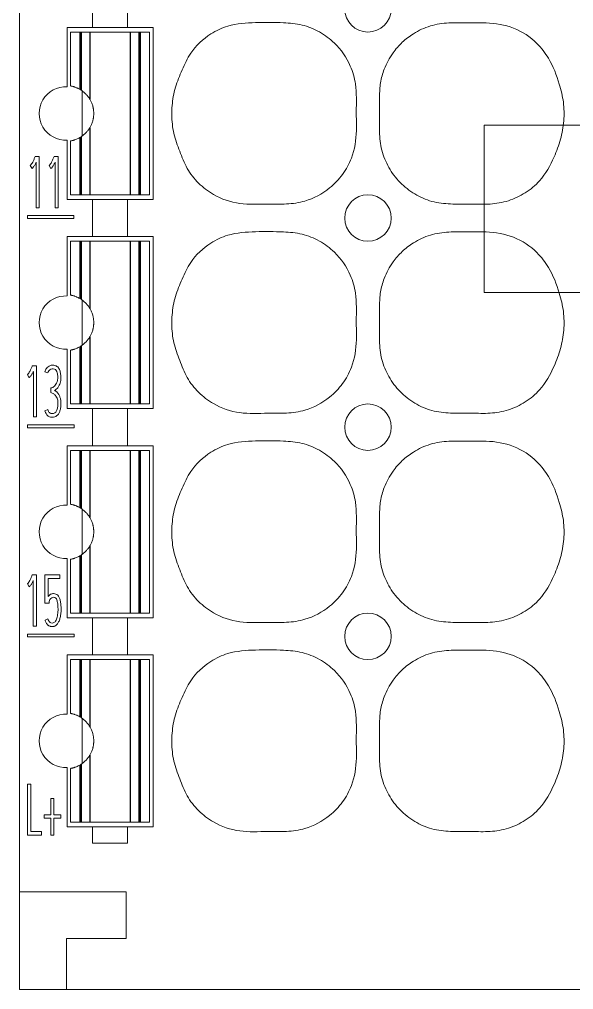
# Model space of a CAD drawing. Header units: millimetres. Extents: x 6750 to 121550, y -28210 to 66060.
# Drawn here: x 16093.57 to 16104.27, y 16092.07 to 16110.79 of the extents above; entities that cross this region are included whole.
import ezdxf

# ---------------------------------------------------------------- set-up
doc = ezdxf.new("R2010")
doc.units = ezdxf.units.MM
doc.layers.add('1', color=7, linetype='Continuous')

# ---------------------------------------------------------------- blocks, each defined once
blk = doc.blocks.new('1')
at = {"layer": '1', "color": 7, "linetype": 'Continuous', "lineweight": 13}
for p, q in [((40264.824, 18077.346), (40264.824, 18034.999)), ((40266.399, 18053.599), (40266.399, 18054.399)), ((40267.149, 18054.399), (40267.149, 18053.599)), ((40265.849, 18053.599), (40265.849, 18052.323)), ((40266.399, 18053.599), (40265.849, 18053.599)), ((40267.149, 18053.599), (40266.399, 18053.599)), ((40267.699, 18053.599), (40267.149, 18053.599)), ((40267.699, 18049.899), (40267.699, 18053.599)), ((40265.923, 18053.499), (40265.923, 18052.341)), ((40265.924, 18053.499), (40265.924, 18052.341)), ((40265.924, 18053.499), (40265.924, 18052.341)), ((40265.924, 18053.499), (40266.124, 18053.499)), ((40266.152, 18053.499), (40266.124, 18053.499)), ((40266.34, 18053.499), (40266.152, 18053.499)), ((40267.396, 18053.499), (40267.208, 18053.499)), ((40267.424, 18053.499), (40267.396, 18053.499)), ((40267.624, 18053.499), (40267.424, 18053.499)), ((40267.624, 18053.499), (40267.624, 18049.999)), ((40265.924, 18052.341), (40265.924, 18052.341)), ((40266.173, 18051.261), (40266.173, 18052.237)), ((40265.849, 18051.175), (40265.849, 18049.899)), ((40265.923, 18051.157), (40265.924, 18051.157)), ((40265.923, 18051.156), (40265.923, 18049.999)), ((40265.924, 18051.157), (40265.924, 18049.999)), ((40265.924, 18051.157), (40265.924, 18049.999)), ((40265.924, 18051.157), (40265.924, 18051.157)), ((40265.162, 18050.822), (40265.252, 18050.822)), ((40265.252, 18050.822), (40265.252, 18049.719)), ((40265.569, 18050.822), (40265.658, 18050.822)), ((40265.658, 18050.822), (40265.658, 18049.719)), ((40265.096, 18050.564), (40265.059, 18050.628)), ((40265.186, 18049.719), (40265.186, 18050.699)), ((40265.503, 18050.564), (40265.465, 18050.628)), ((40265.592, 18049.719), (40265.592, 18050.699)), ((40265.924, 18049.999), (40266.124, 18049.999)), ((40266.152, 18049.999), (40266.124, 18049.999)), ((40266.34, 18049.999), (40266.152, 18049.999)), ((40267.396, 18049.999), (40267.208, 18049.999)), ((40267.424, 18049.999), (40267.396, 18049.999)), ((40267.624, 18049.999), (40267.424, 18049.999)), ((40265.849, 18049.899), (40266.399, 18049.899)), ((40266.399, 18049.099), (40266.399, 18049.899)), ((40266.399, 18049.899), (40267.149, 18049.899)), ((40267.149, 18049.899), (40267.699, 18049.899)), ((40267.149, 18049.899), (40267.149, 18049.099)), ((40265.252, 18049.719), (40265.186, 18049.719)), ((40265.658, 18049.719), (40265.592, 18049.719)), ((40265, 18049.55), (40265, 18049.489)), ((40265.999, 18049.55), (40265, 18049.55)), ((40265, 18049.489), (40265.999, 18049.489)), ((40265.999, 18049.489), (40265.999, 18049.55)), ((40265.849, 18049.099), (40265.849, 18047.823)), ((40266.399, 18049.099), (40265.849, 18049.099)), ((40265.923, 18048.999), (40265.923, 18047.841)), ((40265.924, 18048.999), (40265.924, 18047.841)), ((40265.924, 18048.999), (40265.924, 18047.841)), ((40265.924, 18048.999), (40266.124, 18048.999)), ((40266.152, 18048.999), (40266.124, 18048.999)), ((40266.34, 18048.999), (40266.152, 18048.999)), ((40267.149, 18049.099), (40266.399, 18049.099)), ((40267.699, 18049.099), (40267.149, 18049.099)), ((40267.396, 18048.999), (40267.208, 18048.999)), ((40267.424, 18048.999), (40267.396, 18048.999)), ((40267.624, 18048.999), (40267.424, 18048.999)), ((40267.624, 18048.999), (40267.624, 18045.499)), ((40267.699, 18045.399), (40267.699, 18049.099)), ((40265.924, 18047.841), (40265.924, 18047.841)), ((40266.173, 18046.761), (40266.173, 18047.737)), ((40265.849, 18046.675), (40265.849, 18045.399)), ((40265.923, 18046.657), (40265.924, 18046.657)), ((40265.923, 18046.656), (40265.923, 18045.499)), ((40265.924, 18046.657), (40265.924, 18045.499)), ((40265.924, 18046.657), (40265.924, 18045.499)), ((40265.924, 18046.657), (40265.924, 18046.657)), ((40265.101, 18046.322), (40265.191, 18046.322)), ((40265.191, 18046.322), (40265.191, 18045.219)), ((40265.035, 18046.064), (40264.998, 18046.128)), ((40265.125, 18045.219), (40265.125, 18046.199)), ((40265.436, 18046.165), (40265.375, 18046.192)), ((40265.498, 18045.743), (40265.498, 18045.839)), ((40265.373, 18045.353), (40265.437, 18045.377)), ((40265.849, 18045.399), (40266.399, 18045.399)), ((40265.924, 18045.499), (40266.124, 18045.499)), ((40266.152, 18045.499), (40266.124, 18045.499)), ((40266.34, 18045.499), (40266.152, 18045.499)), ((40266.399, 18044.599), (40266.399, 18045.399)), ((40266.399, 18045.399), (40267.149, 18045.399)), ((40267.149, 18045.399), (40267.699, 18045.399)), ((40267.149, 18045.399), (40267.149, 18044.599)), ((40267.396, 18045.499), (40267.208, 18045.499)), ((40267.424, 18045.499), (40267.396, 18045.499)), ((40267.624, 18045.499), (40267.424, 18045.499)), ((40265.191, 18045.219), (40265.125, 18045.219)), ((40265.001, 18045.049), (40265.001, 18044.988)), ((40266, 18045.049), (40265.001, 18045.049)), ((40265.001, 18044.988), (40266, 18044.988)), ((40266, 18044.988), (40266, 18045.049)), ((40265.849, 18044.599), (40265.849, 18043.323)), ((40266.399, 18044.599), (40265.849, 18044.599)), ((40267.149, 18044.599), (40266.399, 18044.599)), ((40267.699, 18044.599), (40267.149, 18044.599)), ((40267.699, 18040.899), (40267.699, 18044.599)), ((40265.923, 18044.499), (40265.923, 18043.341)), ((40265.924, 18044.499), (40265.924, 18043.341)), ((40265.924, 18044.499), (40265.924, 18043.341)), ((40265.924, 18044.499), (40266.124, 18044.499)), ((40266.152, 18044.499), (40266.124, 18044.499)), ((40266.34, 18044.499), (40266.152, 18044.499)), ((40267.396, 18044.499), (40267.208, 18044.499)), ((40267.424, 18044.499), (40267.396, 18044.499)), ((40267.624, 18044.499), (40267.424, 18044.499)), ((40267.624, 18044.499), (40267.624, 18040.999)), ((40265.924, 18043.341), (40265.924, 18043.341)), ((40266.173, 18042.261), (40266.173, 18043.237)), ((40265.849, 18042.175), (40265.849, 18040.899)), ((40265.923, 18042.157), (40265.924, 18042.157)), ((40265.923, 18042.156), (40265.923, 18040.999)), ((40265.924, 18042.157), (40265.924, 18042.157)), ((40265.924, 18042.157), (40265.924, 18040.999)), ((40265.924, 18042.157), (40265.924, 18040.999)), ((40265.033, 18041.564), (40264.996, 18041.628)), ((40265.1, 18041.822), (40265.189, 18041.822)), ((40265.123, 18040.719), (40265.123, 18041.699)), ((40265.189, 18041.822), (40265.189, 18040.719)), ((40265.375, 18041.213), (40265.375, 18041.819)), ((40265.375, 18041.819), (40265.691, 18041.819)), ((40265.691, 18041.741), (40265.441, 18041.741)), ((40265.441, 18041.741), (40265.441, 18041.357)), ((40265.691, 18041.819), (40265.691, 18041.741)), ((40265.465, 18041.213), (40265.375, 18041.213)), ((40265.924, 18040.999), (40266.124, 18040.999)), ((40266.152, 18040.999), (40266.124, 18040.999)), ((40266.34, 18040.999), (40266.152, 18040.999)), ((40267.396, 18040.999), (40267.208, 18040.999)), ((40267.424, 18040.999), (40267.396, 18040.999)), ((40267.624, 18040.999), (40267.424, 18040.999)), ((40265.377, 18040.85), (40265.439, 18040.876)), ((40265.849, 18040.899), (40266.399, 18040.899)), ((40266.399, 18040.099), (40266.399, 18040.899)), ((40266.399, 18040.899), (40267.149, 18040.899)), ((40267.149, 18040.899), (40267.699, 18040.899)), ((40267.149, 18040.899), (40267.149, 18040.099)), ((40265.189, 18040.719), (40265.123, 18040.719)), ((40265.002, 18040.549), (40265.002, 18040.488)), ((40266, 18040.549), (40265.002, 18040.549)), ((40265.002, 18040.488), (40266, 18040.488)), ((40266, 18040.488), (40266, 18040.549)), ((40265.849, 18040.099), (40265.849, 18038.823)), ((40266.399, 18040.099), (40265.849, 18040.099)), ((40265.923, 18039.999), (40265.923, 18038.841)), ((40265.924, 18039.999), (40266.124, 18039.999)), ((40265.924, 18039.999), (40265.924, 18038.841)), ((40265.924, 18039.999), (40265.924, 18038.841)), ((40266.152, 18039.999), (40266.124, 18039.999)), ((40266.34, 18039.999), (40266.152, 18039.999)), ((40267.149, 18040.099), (40266.399, 18040.099)), ((40267.699, 18040.099), (40267.149, 18040.099)), ((40267.396, 18039.999), (40267.208, 18039.999)), ((40267.424, 18039.999), (40267.396, 18039.999)), ((40267.624, 18039.999), (40267.424, 18039.999)), ((40267.624, 18039.999), (40267.624, 18036.499)), ((40267.699, 18036.399), (40267.699, 18040.099)), ((40265.924, 18038.841), (40265.924, 18038.841)), ((40266.173, 18037.761), (40266.173, 18038.737)), ((40265.849, 18037.675), (40265.849, 18036.399)), ((40265.923, 18037.657), (40265.924, 18037.657)), ((40265.923, 18037.656), (40265.923, 18036.499)), ((40265.924, 18037.657), (40265.924, 18037.657)), ((40265.924, 18037.657), (40265.924, 18036.499)), ((40265.924, 18037.657), (40265.924, 18036.499)), ((40265.002, 18037.32), (40265.002, 18036.219)), ((40265.068, 18037.32), (40265.002, 18037.32)), ((40265.068, 18036.297), (40265.068, 18037.32)), ((40265.566, 18037.011), (40265.502, 18037.011)), ((40265.502, 18037.011), (40265.502, 18036.661)), ((40265.566, 18036.661), (40265.566, 18037.011)), ((40265.357, 18036.661), (40265.357, 18036.586)), ((40265.502, 18036.661), (40265.357, 18036.661)), ((40265.715, 18036.661), (40265.566, 18036.661)), ((40265.715, 18036.586), (40265.715, 18036.661)), ((40265.357, 18036.586), (40265.502, 18036.586)), ((40265.502, 18036.586), (40265.502, 18036.22)), ((40265.566, 18036.22), (40265.566, 18036.586)), ((40265.566, 18036.586), (40265.715, 18036.586)), ((40265.924, 18036.499), (40266.124, 18036.499)), ((40266.152, 18036.499), (40266.124, 18036.499)), ((40266.34, 18036.499), (40266.152, 18036.499)), ((40267.396, 18036.499), (40267.208, 18036.499)), ((40267.424, 18036.499), (40267.396, 18036.499)), ((40267.624, 18036.499), (40267.424, 18036.499)), ((40265.002, 18036.219), (40265.299, 18036.219)), ((40265.299, 18036.297), (40265.068, 18036.297)), ((40265.299, 18036.219), (40265.299, 18036.297)), ((40265.502, 18036.22), (40265.566, 18036.22)), ((40265.849, 18036.399), (40266.399, 18036.399)), ((40266.399, 18036.049), (40266.399, 18036.399)), ((40266.399, 18036.399), (40267.149, 18036.399)), ((40267.149, 18036.399), (40267.699, 18036.399)), ((40267.149, 18036.399), (40267.149, 18036.049)), ((40267.149, 18036.049), (40266.399, 18036.049)), ((40264.824, 18034.999), (40264.824, 18032.899)), ((40267.124, 18034.999), (40264.824, 18034.999)), ((40267.124, 18034.999), (40267.124, 18033.999)), ((40267.124, 18033.999), (40265.84, 18033.999)), ((40265.84, 18032.899), (40265.84, 18033.999)), ((40265.84, 18032.899), (40264.824, 18032.899)), ((40265.84, 18032.899), (40278.807, 18032.899))]:
    blk.add_line(p, q, dxfattribs=at)
at = {"layer": '1', "color": 7, "linetype": 'Continuous', "lineweight": 25}
for p, q in [((40266.124, 18053.499), (40266.124, 18052.269)), ((40266.152, 18053.499), (40266.152, 18052.251)), ((40266.34, 18053.499), (40266.34, 18052.055)), ((40267.208, 18053.499), (40267.208, 18049.999)), ((40267.396, 18053.499), (40267.396, 18049.999)), ((40267.424, 18053.499), (40267.424, 18049.999)), ((40266.34, 18051.443), (40266.34, 18049.999)), ((40266.124, 18051.229), (40266.124, 18049.999)), ((40266.152, 18051.247), (40266.152, 18049.999)), ((40266.124, 18048.999), (40266.124, 18047.769)), ((40266.152, 18048.999), (40266.152, 18047.751)), ((40266.34, 18048.999), (40266.34, 18047.555)), ((40267.208, 18048.999), (40267.208, 18045.499)), ((40267.396, 18048.999), (40267.396, 18045.499)), ((40267.424, 18048.999), (40267.424, 18045.499)), ((40266.34, 18046.943), (40266.34, 18045.499)), ((40266.124, 18046.729), (40266.124, 18045.499)), ((40266.152, 18046.747), (40266.152, 18045.499)), ((40266.124, 18044.499), (40266.124, 18043.269)), ((40266.152, 18044.499), (40266.152, 18043.251)), ((40266.34, 18044.499), (40266.34, 18043.055)), ((40267.208, 18044.499), (40267.208, 18040.999)), ((40267.396, 18044.499), (40267.396, 18040.999)), ((40267.424, 18044.499), (40267.424, 18040.999)), ((40266.152, 18042.247), (40266.152, 18040.999)), ((40266.34, 18042.443), (40266.34, 18040.999)), ((40266.124, 18042.229), (40266.124, 18040.999)), ((40266.124, 18039.999), (40266.124, 18038.769)), ((40266.152, 18039.999), (40266.152, 18038.751)), ((40266.34, 18039.999), (40266.34, 18038.555)), ((40267.208, 18039.999), (40267.208, 18036.499)), ((40267.396, 18039.999), (40267.396, 18036.499)), ((40267.424, 18039.999), (40267.424, 18036.499)), ((40266.34, 18037.943), (40266.34, 18036.499)), ((40266.124, 18037.729), (40266.124, 18036.499)), ((40266.152, 18037.747), (40266.152, 18036.499))]:
    blk.add_line(p, q, dxfattribs=at)
at = {"layer": '1', "color": 7, "linetype": 'Continuous', "lineweight": 13}
for centre in [(40272.324, 18053.999), (40272.324, 18049.499), (40272.324, 18044.999), (40272.324, 18040.499)]:
    blk.add_circle(centre, 0.5, dxfattribs=at)
for centre, radius, start, end in [((40265.824, 18051.749), 0.575, 87.5081, 272.4919), ((40265.824, 18051.749), 0.6, 56.8644, 60), ((40265.824, 18051.749), 0.6, 300, 303.1356), ((40265.824, 18047.249), 0.575, 87.5081, 272.4919), ((40265.824, 18047.249), 0.6, 56.8644, 60), ((40265.824, 18047.249), 0.6, 300, 303.1356), ((40265.824, 18042.749), 0.575, 87.5081, 272.4919), ((40265.824, 18042.749), 0.6, 56.8644, 60), ((40265.824, 18042.749), 0.6, 300, 303.1356), ((40265.824, 18038.249), 0.575, 87.5081, 272.4919), ((40265.824, 18038.249), 0.6, 56.8644, 60), ((40265.824, 18038.249), 0.6, 300, 303.1356)]:
    blk.add_arc(centre, radius, start, end, dxfattribs=at)
for points, knots in [([(40268.435, 18050.568), (40268.501, 18050.452), (40268.668, 18050.239), (40269.043, 18049.95), (40269.564, 18049.773), (40270.104, 18049.807), (40270.571, 18049.789), (40271.041, 18049.857), (40271.464, 18050.083), (40271.79, 18050.426), (40272.021, 18050.841), (40272.087, 18051.315), (40272.065, 18051.848), (40272.093, 18052.32), (40271.941, 18052.841), (40271.668, 18053.235), (40271.288, 18053.517), (40270.91, 18053.672), (40270.44, 18053.709), (40269.909, 18053.711), (40269.366, 18053.678), (40268.875, 18053.443), (40268.519, 18053.118), (40268.326, 18052.686), (40268.193, 18052.379), (40268.118, 18052.051), (40268.092, 18051.717), (40268.131, 18051.312), (40268.272, 18050.935), (40268.369, 18050.684), (40268.435, 18050.568)], [0, 0, 0, 0, 0.03125, 0.0625, 0.109375, 0.15625, 0.1875, 0.21875, 0.265625, 0.296875, 0.328125, 0.375, 0.40625, 0.453125, 0.484375, 0.53125, 0.5625, 0.59375, 0.625, 0.671875, 0.71875, 0.75, 0.796875, 0.828125, 0.859375, 0.875, 0.90625, 0.9375, 0.96875, 1, 1, 1, 1]), ([(40272.8, 18050.543), (40272.869, 18050.429), (40273.038, 18050.218), (40273.366, 18049.977), (40273.744, 18049.826), (40274.148, 18049.793), (40274.549, 18049.805), (40274.951, 18049.786), (40275.351, 18049.855), (40275.717, 18050.029), (40276.086, 18050.331), (40276.314, 18050.75), (40276.477, 18051.189), (40276.551, 18051.587), (40276.544, 18051.991), (40276.432, 18052.448), (40276.263, 18052.889), (40275.931, 18053.321), (40275.474, 18053.624), (40274.933, 18053.713), (40274.465, 18053.693), (40274.064, 18053.709), (40273.662, 18053.65), (40273.324, 18053.492), (40273.057, 18053.287), (40272.834, 18053.034), (40272.675, 18052.736), (40272.584, 18052.411), (40272.568, 18052.075), (40272.577, 18051.708), (40272.568, 18051.373), (40272.594, 18051.038), (40272.672, 18050.779), (40272.765, 18050.601), (40272.8, 18050.543)], [0, 0, 0, 0, 0.03125, 0.0625, 0.09375, 0.125, 0.15625, 0.1875, 0.21875, 0.25, 0.28125, 0.328125, 0.359375, 0.390625, 0.421875, 0.453125, 0.5, 0.53125, 0.578125, 0.625, 0.65625, 0.6875, 0.71875, 0.75, 0.773438, 0.796875, 0.828125, 0.851562, 0.875, 0.90625, 0.9375, 0.953125, 0.984375, 1, 1, 1, 1]), ([(40267.208, 18053.499), (40267.198, 18053.499), (40267.18, 18053.499), (40267.152, 18053.499), (40267.123, 18053.499), (40267.102, 18053.499), (40267.066, 18053.499), (40266.995, 18053.499), (40266.92, 18053.499), (40266.827, 18053.499), (40266.728, 18053.499), (40266.63, 18053.499), (40266.55, 18053.499), (40266.482, 18053.499), (40266.443, 18053.499), (40266.424, 18053.499), (40266.385, 18053.499), (40266.358, 18053.499), (40266.34, 18053.499)], [0, 0, 0, 0, 0.06207, 0.11975, 0.187035, 0.2395, 0.284229, 0.328958, 0.391725, 0.453791, 0.535986, 0.613149, 0.671042, 0.715771, 0.7605, 0.819646, 0.88025, 1, 1, 1, 1]), ([(40266.124, 18052.269), (40266.112, 18052.275), (40266.1, 18052.282), (40266.082, 18052.291), (40266.076, 18052.293), (40266.064, 18052.299), (40266.058, 18052.301), (40266.04, 18052.309), (40266.028, 18052.313), (40266.012, 18052.319), (40266.007, 18052.32), (40265.996, 18052.324), (40265.991, 18052.325), (40265.976, 18052.329), (40265.968, 18052.332), (40265.956, 18052.334), (40265.952, 18052.335), (40265.946, 18052.336), (40265.94, 18052.338), (40265.935, 18052.339), (40265.931, 18052.339), (40265.929, 18052.34), (40265.925, 18052.34), (40265.924, 18052.341), (40265.924, 18052.341)], [0, 0, 0, 0, 0.125085, 0.125085, 0.187628, 0.187628, 0.25017, 0.25017, 0.375256, 0.375256, 0.437798, 0.437798, 0.500341, 0.500341, 0.625426, 0.625426, 0.687969, 0.687969, 0.750511, 0.813054, 0.813054, 0.875596, 0.875596, 1, 1, 1, 1]), ([(40266.34, 18052.055), (40266.336, 18052.062), (40266.331, 18052.069), (40266.321, 18052.085), (40266.315, 18052.093), (40266.303, 18052.11), (40266.296, 18052.119), (40266.282, 18052.136), (40266.275, 18052.145), (40266.259, 18052.162), (40266.25, 18052.171), (40266.233, 18052.188), (40266.223, 18052.197), (40266.194, 18052.221), (40266.174, 18052.237), (40266.152, 18052.251)], [0, 0, 0, 0, 0.125, 0.125, 0.25, 0.25, 0.375, 0.375, 0.5, 0.5, 0.625, 0.625, 0.75, 0.75, 1, 1, 1, 1]), ([(40266.34, 18051.443), (40266.35, 18051.46), (40266.359, 18051.478), (40266.373, 18051.508), (40266.378, 18051.519), (40266.387, 18051.541), (40266.391, 18051.553), (40266.399, 18051.579), (40266.403, 18051.592), (40266.408, 18051.613), (40266.41, 18051.62), (40266.413, 18051.635), (40266.414, 18051.642), (40266.418, 18051.666), (40266.42, 18051.681), (40266.422, 18051.706), (40266.423, 18051.715), (40266.423, 18051.732), (40266.424, 18051.749), (40266.423, 18051.766), (40266.423, 18051.783), (40266.422, 18051.792), (40266.42, 18051.816), (40266.418, 18051.832), (40266.414, 18051.855), (40266.413, 18051.863), (40266.41, 18051.878), (40266.408, 18051.885), (40266.403, 18051.906), (40266.399, 18051.919), (40266.391, 18051.944), (40266.387, 18051.956), (40266.378, 18051.979), (40266.373, 18051.99), (40266.359, 18052.02), (40266.35, 18052.038), (40266.34, 18052.055)], [0, 0, 0, 0, 0.125, 0.125, 0.1875, 0.1875, 0.25, 0.25, 0.3125, 0.3125, 0.34375, 0.34375, 0.375, 0.375, 0.4375, 0.4375, 0.46875, 0.46875, 0.5, 0.53125, 0.53125, 0.5625, 0.5625, 0.625, 0.625, 0.65625, 0.65625, 0.6875, 0.6875, 0.75, 0.75, 0.8125, 0.8125, 0.875, 0.875, 1, 1, 1, 1]), ([(40266.152, 18051.247), (40266.174, 18051.261), (40266.194, 18051.276), (40266.223, 18051.301), (40266.233, 18051.31), (40266.25, 18051.327), (40266.259, 18051.335), (40266.274, 18051.353), (40266.282, 18051.362), (40266.296, 18051.379), (40266.303, 18051.388), (40266.315, 18051.405), (40266.321, 18051.413), (40266.331, 18051.429), (40266.336, 18051.436), (40266.34, 18051.443)], [0, 0, 0, 0, 0.25, 0.25, 0.375, 0.375, 0.5, 0.5, 0.625, 0.625, 0.75, 0.75, 0.875, 0.875, 1, 1, 1, 1]), ([(40265.924, 18051.157), (40265.924, 18051.157), (40265.925, 18051.158), (40265.929, 18051.158), (40265.931, 18051.159), (40265.935, 18051.159), (40265.937, 18051.16), (40265.945, 18051.161), (40265.952, 18051.163), (40265.964, 18051.166), (40265.968, 18051.167), (40265.977, 18051.169), (40265.986, 18051.171), (40265.996, 18051.174), (40266.006, 18051.177), (40266.012, 18051.179), (40266.028, 18051.185), (40266.04, 18051.189), (40266.064, 18051.199), (40266.076, 18051.204), (40266.1, 18051.216), (40266.112, 18051.223), (40266.124, 18051.229)], [0, 0, 0, 0, 0.125, 0.125, 0.1875, 0.1875, 0.25, 0.25, 0.375, 0.375, 0.4375, 0.4375, 0.5, 0.5625, 0.5625, 0.625, 0.625, 0.75, 0.75, 0.875, 0.875, 1, 1, 1, 1]), ([(40265.059, 18050.628), (40265.078, 18050.65), (40265.11, 18050.692), (40265.139, 18050.76), (40265.155, 18050.802), (40265.162, 18050.822)], [0, 0, 0, 0, 0.391503, 0.710241, 1, 1, 1, 1]), ([(40265.465, 18050.628), (40265.485, 18050.65), (40265.516, 18050.692), (40265.546, 18050.76), (40265.562, 18050.802), (40265.569, 18050.822)], [0, 0, 0, 0, 0.391503, 0.710241, 1, 1, 1, 1]), ([(40265.186, 18050.699), (40265.182, 18050.691), (40265.174, 18050.674), (40265.16, 18050.65), (40265.146, 18050.625), (40265.131, 18050.601), (40265.114, 18050.581), (40265.102, 18050.569), (40265.096, 18050.564)], [0, 0, 0, 0, 0.164096, 0.336927, 0.518657, 0.695677, 0.855448, 1, 1, 1, 1]), ([(40265.592, 18050.699), (40265.588, 18050.691), (40265.58, 18050.674), (40265.567, 18050.65), (40265.552, 18050.625), (40265.537, 18050.601), (40265.521, 18050.581), (40265.509, 18050.569), (40265.503, 18050.564)], [0, 0, 0, 0, 0.164096, 0.336927, 0.518657, 0.695677, 0.855448, 1, 1, 1, 1]), ([(40267.208, 18049.999), (40267.198, 18049.999), (40267.18, 18049.999), (40267.152, 18049.999), (40267.123, 18049.999), (40267.102, 18049.999), (40267.066, 18049.999), (40266.995, 18049.999), (40266.92, 18049.999), (40266.827, 18049.999), (40266.728, 18049.999), (40266.63, 18049.999), (40266.55, 18049.999), (40266.482, 18049.999), (40266.443, 18049.999), (40266.424, 18049.999), (40266.385, 18049.999), (40266.358, 18049.999), (40266.34, 18049.999)], [0, 0, 0, 0, 0.06207, 0.11975, 0.187035, 0.2395, 0.284229, 0.328958, 0.391725, 0.453791, 0.535986, 0.613149, 0.671042, 0.715771, 0.7605, 0.819646, 0.88025, 1, 1, 1, 1]), ([(40268.435, 18046.068), (40268.501, 18045.952), (40268.668, 18045.739), (40269.043, 18045.45), (40269.564, 18045.273), (40270.104, 18045.307), (40270.571, 18045.289), (40271.041, 18045.357), (40271.464, 18045.583), (40271.79, 18045.926), (40272.021, 18046.341), (40272.087, 18046.815), (40272.065, 18047.348), (40272.093, 18047.82), (40271.941, 18048.341), (40271.668, 18048.735), (40271.288, 18049.017), (40270.91, 18049.172), (40270.44, 18049.209), (40269.909, 18049.211), (40269.366, 18049.178), (40268.875, 18048.943), (40268.519, 18048.618), (40268.326, 18048.186), (40268.193, 18047.879), (40268.118, 18047.551), (40268.092, 18047.217), (40268.131, 18046.812), (40268.272, 18046.435), (40268.369, 18046.184), (40268.435, 18046.068)], [0, 0, 0, 0, 0.03125, 0.0625, 0.109375, 0.15625, 0.1875, 0.21875, 0.265625, 0.296875, 0.328125, 0.375, 0.40625, 0.453125, 0.484375, 0.53125, 0.5625, 0.59375, 0.625, 0.671875, 0.71875, 0.75, 0.796875, 0.828125, 0.859375, 0.875, 0.90625, 0.9375, 0.96875, 1, 1, 1, 1]), ([(40272.8, 18046.043), (40272.869, 18045.929), (40273.038, 18045.718), (40273.366, 18045.477), (40273.744, 18045.326), (40274.148, 18045.293), (40274.549, 18045.305), (40274.951, 18045.286), (40275.351, 18045.355), (40275.717, 18045.529), (40276.086, 18045.831), (40276.314, 18046.25), (40276.477, 18046.689), (40276.551, 18047.087), (40276.544, 18047.491), (40276.432, 18047.948), (40276.263, 18048.389), (40275.931, 18048.821), (40275.474, 18049.124), (40274.933, 18049.213), (40274.465, 18049.193), (40274.064, 18049.209), (40273.662, 18049.15), (40273.324, 18048.992), (40273.057, 18048.787), (40272.834, 18048.534), (40272.675, 18048.236), (40272.584, 18047.911), (40272.568, 18047.575), (40272.577, 18047.208), (40272.568, 18046.873), (40272.594, 18046.538), (40272.672, 18046.279), (40272.765, 18046.101), (40272.8, 18046.043)], [0, 0, 0, 0, 0.03125, 0.0625, 0.09375, 0.125, 0.15625, 0.1875, 0.21875, 0.25, 0.28125, 0.328125, 0.359375, 0.390625, 0.421875, 0.453125, 0.5, 0.53125, 0.578125, 0.625, 0.65625, 0.6875, 0.71875, 0.75, 0.773438, 0.796875, 0.828125, 0.851562, 0.875, 0.90625, 0.9375, 0.953125, 0.984375, 1, 1, 1, 1]), ([(40267.208, 18048.999), (40267.198, 18048.999), (40267.18, 18048.999), (40267.152, 18048.999), (40267.123, 18048.999), (40267.102, 18048.999), (40267.066, 18048.999), (40266.995, 18048.999), (40266.92, 18048.999), (40266.827, 18048.999), (40266.728, 18048.999), (40266.63, 18048.999), (40266.55, 18048.999), (40266.482, 18048.999), (40266.443, 18048.999), (40266.424, 18048.999), (40266.385, 18048.999), (40266.358, 18048.999), (40266.34, 18048.999)], [0, 0, 0, 0, 0.06207, 0.11975, 0.187035, 0.2395, 0.284229, 0.328958, 0.391725, 0.453791, 0.535986, 0.613149, 0.671042, 0.715771, 0.7605, 0.819646, 0.88025, 1, 1, 1, 1]), ([(40266.124, 18047.769), (40266.112, 18047.775), (40266.1, 18047.782), (40266.082, 18047.791), (40266.076, 18047.793), (40266.064, 18047.799), (40266.058, 18047.801), (40266.04, 18047.809), (40266.028, 18047.813), (40266.012, 18047.819), (40266.007, 18047.82), (40265.996, 18047.824), (40265.991, 18047.825), (40265.976, 18047.829), (40265.968, 18047.832), (40265.956, 18047.834), (40265.952, 18047.835), (40265.946, 18047.836), (40265.94, 18047.838), (40265.935, 18047.839), (40265.931, 18047.839), (40265.929, 18047.84), (40265.925, 18047.84), (40265.924, 18047.841), (40265.924, 18047.841)], [0, 0, 0, 0, 0.125085, 0.125085, 0.187628, 0.187628, 0.25017, 0.25017, 0.375256, 0.375256, 0.437798, 0.437798, 0.500341, 0.500341, 0.625426, 0.625426, 0.687969, 0.687969, 0.750511, 0.813054, 0.813054, 0.875596, 0.875596, 1, 1, 1, 1]), ([(40266.34, 18047.555), (40266.336, 18047.562), (40266.331, 18047.569), (40266.321, 18047.585), (40266.315, 18047.593), (40266.303, 18047.61), (40266.296, 18047.619), (40266.282, 18047.636), (40266.275, 18047.645), (40266.259, 18047.662), (40266.25, 18047.671), (40266.233, 18047.688), (40266.223, 18047.697), (40266.194, 18047.721), (40266.174, 18047.737), (40266.152, 18047.751)], [0, 0, 0, 0, 0.125, 0.125, 0.25, 0.25, 0.375, 0.375, 0.5, 0.5, 0.625, 0.625, 0.75, 0.75, 1, 1, 1, 1]), ([(40266.34, 18046.943), (40266.35, 18046.96), (40266.359, 18046.978), (40266.373, 18047.008), (40266.378, 18047.019), (40266.387, 18047.041), (40266.391, 18047.053), (40266.399, 18047.079), (40266.403, 18047.092), (40266.408, 18047.113), (40266.41, 18047.12), (40266.413, 18047.135), (40266.414, 18047.142), (40266.418, 18047.166), (40266.42, 18047.181), (40266.422, 18047.206), (40266.423, 18047.215), (40266.423, 18047.232), (40266.424, 18047.249), (40266.423, 18047.266), (40266.423, 18047.283), (40266.422, 18047.292), (40266.42, 18047.316), (40266.418, 18047.332), (40266.414, 18047.355), (40266.413, 18047.363), (40266.41, 18047.378), (40266.408, 18047.385), (40266.403, 18047.406), (40266.399, 18047.419), (40266.391, 18047.444), (40266.387, 18047.456), (40266.378, 18047.479), (40266.373, 18047.49), (40266.359, 18047.52), (40266.35, 18047.538), (40266.34, 18047.555)], [0, 0, 0, 0, 0.125, 0.125, 0.1875, 0.1875, 0.25, 0.25, 0.3125, 0.3125, 0.34375, 0.34375, 0.375, 0.375, 0.4375, 0.4375, 0.46875, 0.46875, 0.5, 0.53125, 0.53125, 0.5625, 0.5625, 0.625, 0.625, 0.65625, 0.65625, 0.6875, 0.6875, 0.75, 0.75, 0.8125, 0.8125, 0.875, 0.875, 1, 1, 1, 1]), ([(40266.152, 18046.747), (40266.174, 18046.761), (40266.194, 18046.776), (40266.223, 18046.801), (40266.233, 18046.81), (40266.25, 18046.827), (40266.259, 18046.835), (40266.274, 18046.853), (40266.282, 18046.862), (40266.296, 18046.879), (40266.303, 18046.888), (40266.315, 18046.905), (40266.321, 18046.913), (40266.331, 18046.929), (40266.336, 18046.936), (40266.34, 18046.943)], [0, 0, 0, 0, 0.25, 0.25, 0.375, 0.375, 0.5, 0.5, 0.625, 0.625, 0.75, 0.75, 0.875, 0.875, 1, 1, 1, 1]), ([(40265.924, 18046.657), (40265.924, 18046.657), (40265.925, 18046.658), (40265.929, 18046.658), (40265.931, 18046.659), (40265.935, 18046.659), (40265.937, 18046.66), (40265.945, 18046.661), (40265.952, 18046.663), (40265.964, 18046.666), (40265.968, 18046.667), (40265.977, 18046.669), (40265.986, 18046.671), (40265.996, 18046.674), (40266.006, 18046.677), (40266.012, 18046.679), (40266.028, 18046.685), (40266.04, 18046.689), (40266.064, 18046.699), (40266.076, 18046.704), (40266.1, 18046.716), (40266.112, 18046.723), (40266.124, 18046.729)], [0, 0, 0, 0, 0.125, 0.125, 0.1875, 0.1875, 0.25, 0.25, 0.375, 0.375, 0.4375, 0.4375, 0.5, 0.5625, 0.5625, 0.625, 0.625, 0.75, 0.75, 0.875, 0.875, 1, 1, 1, 1]), ([(40264.998, 18046.128), (40265.017, 18046.15), (40265.049, 18046.192), (40265.078, 18046.26), (40265.095, 18046.302), (40265.101, 18046.322)], [0, 0, 0, 0, 0.391503, 0.710241, 1, 1, 1, 1]), ([(40265.375, 18046.192), (40265.381, 18046.218), (40265.406, 18046.272), (40265.478, 18046.333), (40265.565, 18046.335), (40265.64, 18046.311), (40265.69, 18046.245), (40265.71, 18046.161), (40265.716, 18046.08), (40265.715, 18046.007), (40265.703, 18045.95), (40265.682, 18045.897), (40265.655, 18045.853), (40265.617, 18045.818), (40265.594, 18045.799), (40265.582, 18045.79)], [0, 0, 0, 0, 0.081815, 0.199903, 0.28393, 0.358513, 0.449742, 0.54165, 0.640017, 0.717247, 0.780892, 0.831448, 0.902971, 0.950309, 1, 1, 1, 1]), ([(40265.498, 18045.839), (40265.506, 18045.841), (40265.528, 18045.848), (40265.564, 18045.865), (40265.598, 18045.901), (40265.627, 18045.948), (40265.649, 18046.009), (40265.65, 18046.085), (40265.644, 18046.158), (40265.623, 18046.222), (40265.578, 18046.253), (40265.526, 18046.258), (40265.48, 18046.241), (40265.451, 18046.205), (40265.44, 18046.181), (40265.436, 18046.165)], [0, 0, 0, 0, 0.037411, 0.100053, 0.169829, 0.250008, 0.34054, 0.450824, 0.57699, 0.6632, 0.72943, 0.801937, 0.882748, 0.931037, 1, 1, 1, 1]), ([(40265.125, 18046.199), (40265.121, 18046.191), (40265.113, 18046.174), (40265.099, 18046.15), (40265.085, 18046.125), (40265.07, 18046.101), (40265.053, 18046.081), (40265.041, 18046.069), (40265.035, 18046.064)], [0, 0, 0, 0, 0.164096, 0.336927, 0.518657, 0.695677, 0.855448, 1, 1, 1, 1]), ([(40265.582, 18045.79), (40265.586, 18045.788), (40265.593, 18045.783), (40265.606, 18045.774), (40265.62, 18045.763), (40265.636, 18045.749), (40265.651, 18045.732), (40265.666, 18045.711), (40265.68, 18045.688), (40265.692, 18045.661), (40265.704, 18045.631), (40265.713, 18045.598), (40265.718, 18045.56), (40265.72, 18045.503), (40265.716, 18045.432), (40265.701, 18045.354), (40265.675, 18045.292), (40265.636, 18045.245), (40265.586, 18045.218), (40265.535, 18045.211), (40265.491, 18045.215), (40265.456, 18045.228), (40265.428, 18045.25), (40265.406, 18045.279), (40265.387, 18045.314), (40265.377, 18045.339), (40265.373, 18045.353)], [0, 0, 0, 0, 0.012922, 0.029085, 0.048549, 0.070615, 0.094771, 0.121246, 0.150012, 0.18112, 0.214804, 0.25117, 0.290613, 0.333608, 0.431976, 0.514492, 0.583847, 0.643939, 0.700686, 0.761587, 0.802506, 0.839755, 0.876213, 0.914361, 0.955278, 1, 1, 1, 1]), ([(40265.437, 18045.377), (40265.439, 18045.37), (40265.444, 18045.352), (40265.461, 18045.315), (40265.507, 18045.287), (40265.563, 18045.291), (40265.615, 18045.321), (40265.643, 18045.388), (40265.654, 18045.475), (40265.657, 18045.573), (40265.621, 18045.662), (40265.564, 18045.719), (40265.522, 18045.737), (40265.498, 18045.743)], [0, 0, 0, 0, 0.030284, 0.080584, 0.166473, 0.231912, 0.30624, 0.405096, 0.518781, 0.672651, 0.805281, 0.903035, 1, 1, 1, 1]), ([(40267.208, 18045.499), (40267.198, 18045.499), (40267.18, 18045.499), (40267.152, 18045.499), (40267.123, 18045.499), (40267.102, 18045.499), (40267.066, 18045.499), (40266.995, 18045.499), (40266.92, 18045.499), (40266.827, 18045.499), (40266.728, 18045.499), (40266.63, 18045.499), (40266.55, 18045.499), (40266.482, 18045.499), (40266.443, 18045.499), (40266.424, 18045.499), (40266.385, 18045.499), (40266.358, 18045.499), (40266.34, 18045.499)], [0, 0, 0, 0, 0.06207, 0.11975, 0.187035, 0.2395, 0.284229, 0.328958, 0.391725, 0.453791, 0.535986, 0.613149, 0.671042, 0.715771, 0.7605, 0.819646, 0.88025, 1, 1, 1, 1]), ([(40268.435, 18041.568), (40268.501, 18041.452), (40268.668, 18041.239), (40269.043, 18040.95), (40269.564, 18040.773), (40270.104, 18040.807), (40270.571, 18040.789), (40271.041, 18040.857), (40271.464, 18041.083), (40271.79, 18041.426), (40272.021, 18041.841), (40272.087, 18042.315), (40272.065, 18042.848), (40272.093, 18043.32), (40271.941, 18043.841), (40271.668, 18044.235), (40271.288, 18044.517), (40270.91, 18044.672), (40270.44, 18044.709), (40269.909, 18044.711), (40269.366, 18044.678), (40268.875, 18044.443), (40268.519, 18044.118), (40268.326, 18043.686), (40268.193, 18043.379), (40268.118, 18043.051), (40268.092, 18042.717), (40268.131, 18042.312), (40268.272, 18041.935), (40268.369, 18041.684), (40268.435, 18041.568)], [0, 0, 0, 0, 0.03125, 0.0625, 0.109375, 0.15625, 0.1875, 0.21875, 0.265625, 0.296875, 0.328125, 0.375, 0.40625, 0.453125, 0.484375, 0.53125, 0.5625, 0.59375, 0.625, 0.671875, 0.71875, 0.75, 0.796875, 0.828125, 0.859375, 0.875, 0.90625, 0.9375, 0.96875, 1, 1, 1, 1]), ([(40272.8, 18041.543), (40272.869, 18041.429), (40273.038, 18041.218), (40273.366, 18040.977), (40273.744, 18040.826), (40274.148, 18040.793), (40274.549, 18040.805), (40274.951, 18040.786), (40275.351, 18040.855), (40275.717, 18041.029), (40276.086, 18041.331), (40276.314, 18041.75), (40276.477, 18042.189), (40276.551, 18042.587), (40276.544, 18042.991), (40276.432, 18043.448), (40276.263, 18043.889), (40275.931, 18044.321), (40275.474, 18044.624), (40274.933, 18044.713), (40274.465, 18044.693), (40274.064, 18044.709), (40273.662, 18044.65), (40273.324, 18044.492), (40273.057, 18044.287), (40272.834, 18044.034), (40272.675, 18043.736), (40272.584, 18043.411), (40272.568, 18043.075), (40272.577, 18042.708), (40272.568, 18042.373), (40272.594, 18042.038), (40272.672, 18041.779), (40272.765, 18041.601), (40272.8, 18041.543)], [0, 0, 0, 0, 0.03125, 0.0625, 0.09375, 0.125, 0.15625, 0.1875, 0.21875, 0.25, 0.28125, 0.328125, 0.359375, 0.390625, 0.421875, 0.453125, 0.5, 0.53125, 0.578125, 0.625, 0.65625, 0.6875, 0.71875, 0.75, 0.773438, 0.796875, 0.828125, 0.851562, 0.875, 0.90625, 0.9375, 0.953125, 0.984375, 1, 1, 1, 1]), ([(40267.208, 18044.499), (40267.198, 18044.499), (40267.18, 18044.499), (40267.152, 18044.499), (40267.123, 18044.499), (40267.102, 18044.499), (40267.066, 18044.499), (40266.995, 18044.499), (40266.92, 18044.499), (40266.827, 18044.499), (40266.728, 18044.499), (40266.63, 18044.499), (40266.55, 18044.499), (40266.482, 18044.499), (40266.443, 18044.499), (40266.424, 18044.499), (40266.385, 18044.499), (40266.358, 18044.499), (40266.34, 18044.499)], [0, 0, 0, 0, 0.06207, 0.11975, 0.187035, 0.2395, 0.284229, 0.328958, 0.391725, 0.453791, 0.535986, 0.613149, 0.671042, 0.715771, 0.7605, 0.819646, 0.88025, 1, 1, 1, 1]), ([(40266.124, 18043.269), (40266.112, 18043.275), (40266.1, 18043.282), (40266.082, 18043.291), (40266.076, 18043.293), (40266.064, 18043.299), (40266.058, 18043.301), (40266.04, 18043.309), (40266.028, 18043.313), (40266.012, 18043.319), (40266.007, 18043.32), (40265.996, 18043.324), (40265.991, 18043.325), (40265.976, 18043.329), (40265.968, 18043.332), (40265.956, 18043.334), (40265.952, 18043.335), (40265.946, 18043.336), (40265.94, 18043.338), (40265.935, 18043.339), (40265.931, 18043.339), (40265.929, 18043.34), (40265.925, 18043.34), (40265.924, 18043.341), (40265.924, 18043.341)], [0, 0, 0, 0, 0.125085, 0.125085, 0.187628, 0.187628, 0.25017, 0.25017, 0.375256, 0.375256, 0.437798, 0.437798, 0.500341, 0.500341, 0.625426, 0.625426, 0.687969, 0.687969, 0.750511, 0.813054, 0.813054, 0.875596, 0.875596, 1, 1, 1, 1]), ([(40266.34, 18043.055), (40266.336, 18043.062), (40266.331, 18043.069), (40266.321, 18043.085), (40266.315, 18043.093), (40266.303, 18043.11), (40266.296, 18043.119), (40266.282, 18043.136), (40266.275, 18043.145), (40266.259, 18043.162), (40266.25, 18043.171), (40266.233, 18043.188), (40266.223, 18043.197), (40266.194, 18043.221), (40266.174, 18043.237), (40266.152, 18043.251)], [0, 0, 0, 0, 0.125, 0.125, 0.25, 0.25, 0.375, 0.375, 0.5, 0.5, 0.625, 0.625, 0.75, 0.75, 1, 1, 1, 1]), ([(40266.34, 18042.443), (40266.35, 18042.46), (40266.359, 18042.478), (40266.373, 18042.508), (40266.378, 18042.519), (40266.387, 18042.541), (40266.391, 18042.553), (40266.399, 18042.579), (40266.403, 18042.592), (40266.408, 18042.613), (40266.41, 18042.62), (40266.413, 18042.635), (40266.414, 18042.642), (40266.418, 18042.666), (40266.42, 18042.681), (40266.422, 18042.706), (40266.423, 18042.715), (40266.423, 18042.732), (40266.424, 18042.749), (40266.423, 18042.766), (40266.423, 18042.783), (40266.422, 18042.792), (40266.42, 18042.816), (40266.418, 18042.832), (40266.414, 18042.855), (40266.413, 18042.863), (40266.41, 18042.878), (40266.408, 18042.885), (40266.403, 18042.906), (40266.399, 18042.919), (40266.391, 18042.944), (40266.387, 18042.956), (40266.378, 18042.979), (40266.373, 18042.99), (40266.359, 18043.02), (40266.35, 18043.038), (40266.34, 18043.055)], [0, 0, 0, 0, 0.125, 0.125, 0.1875, 0.1875, 0.25, 0.25, 0.3125, 0.3125, 0.34375, 0.34375, 0.375, 0.375, 0.4375, 0.4375, 0.46875, 0.46875, 0.5, 0.53125, 0.53125, 0.5625, 0.5625, 0.625, 0.625, 0.65625, 0.65625, 0.6875, 0.6875, 0.75, 0.75, 0.8125, 0.8125, 0.875, 0.875, 1, 1, 1, 1]), ([(40266.152, 18042.247), (40266.174, 18042.261), (40266.194, 18042.276), (40266.223, 18042.301), (40266.233, 18042.31), (40266.25, 18042.327), (40266.259, 18042.335), (40266.274, 18042.353), (40266.282, 18042.362), (40266.296, 18042.379), (40266.303, 18042.388), (40266.315, 18042.405), (40266.321, 18042.413), (40266.331, 18042.429), (40266.336, 18042.436), (40266.34, 18042.443)], [0, 0, 0, 0, 0.25, 0.25, 0.375, 0.375, 0.5, 0.5, 0.625, 0.625, 0.75, 0.75, 0.875, 0.875, 1, 1, 1, 1]), ([(40265.924, 18042.157), (40265.924, 18042.157), (40265.925, 18042.158), (40265.929, 18042.158), (40265.931, 18042.159), (40265.935, 18042.159), (40265.937, 18042.16), (40265.945, 18042.161), (40265.952, 18042.163), (40265.964, 18042.166), (40265.968, 18042.167), (40265.977, 18042.169), (40265.986, 18042.171), (40265.996, 18042.174), (40266.006, 18042.177), (40266.012, 18042.179), (40266.028, 18042.185), (40266.04, 18042.189), (40266.064, 18042.199), (40266.076, 18042.204), (40266.1, 18042.216), (40266.112, 18042.223), (40266.124, 18042.229)], [0, 0, 0, 0, 0.125, 0.125, 0.1875, 0.1875, 0.25, 0.25, 0.375, 0.375, 0.4375, 0.4375, 0.5, 0.5625, 0.5625, 0.625, 0.625, 0.75, 0.75, 0.875, 0.875, 1, 1, 1, 1]), ([(40264.996, 18041.628), (40265.016, 18041.65), (40265.047, 18041.692), (40265.077, 18041.76), (40265.093, 18041.802), (40265.1, 18041.822)], [0, 0, 0, 0, 0.391503, 0.710241, 1, 1, 1, 1]), ([(40265.123, 18041.699), (40265.119, 18041.691), (40265.111, 18041.674), (40265.097, 18041.65), (40265.083, 18041.625), (40265.068, 18041.601), (40265.051, 18041.581), (40265.04, 18041.569), (40265.033, 18041.564)], [0, 0, 0, 0, 0.164096, 0.336927, 0.518657, 0.695677, 0.855448, 1, 1, 1, 1]), ([(40265.441, 18041.357), (40265.445, 18041.363), (40265.454, 18041.373), (40265.469, 18041.388), (40265.486, 18041.401), (40265.507, 18041.411), (40265.532, 18041.417), (40265.566, 18041.42), (40265.609, 18041.413), (40265.652, 18041.382), (40265.684, 18041.333), (40265.706, 18041.266), (40265.719, 18041.179), (40265.722, 18041.097), (40265.72, 18041.028), (40265.716, 18040.977), (40265.708, 18040.93), (40265.698, 18040.887), (40265.685, 18040.847), (40265.67, 18040.812), (40265.653, 18040.781), (40265.633, 18040.755), (40265.611, 18040.735), (40265.588, 18040.719), (40265.562, 18040.71), (40265.542, 18040.708), (40265.527, 18040.708), (40265.516, 18040.709), (40265.504, 18040.71), (40265.49, 18040.713), (40265.475, 18040.718), (40265.46, 18040.726), (40265.444, 18040.736), (40265.429, 18040.75), (40265.414, 18040.768), (40265.399, 18040.791), (40265.387, 18040.818), (40265.38, 18040.839), (40265.377, 18040.85)], [0, 0, 0, 0, 0.016096, 0.03272, 0.050152, 0.068626, 0.088922, 0.111808, 0.151648, 0.1909, 0.235854, 0.29153, 0.361309, 0.446674, 0.489742, 0.530499, 0.569115, 0.605274, 0.638672, 0.669567, 0.697929, 0.723847, 0.747904, 0.770349, 0.791635, 0.812855, 0.819886, 0.828447, 0.838548, 0.849856, 0.86223, 0.875882, 0.890935, 0.907675, 0.926391, 0.947587, 0.971999, 1, 1, 1, 1]), ([(40265.439, 18040.876), (40265.442, 18040.86), (40265.455, 18040.828), (40265.494, 18040.785), (40265.559, 18040.781), (40265.613, 18040.833), (40265.642, 18040.92), (40265.656, 18041.03), (40265.656, 18041.143), (40265.643, 18041.239), (40265.623, 18041.318), (40265.565, 18041.347), (40265.516, 18041.33), (40265.478, 18041.297), (40265.468, 18041.256), (40265.466, 18041.229), (40265.465, 18041.218), (40265.465, 18041.213)], [0, 0, 0, 0, 0.048946, 0.11014, 0.168613, 0.231687, 0.327399, 0.451401, 0.576294, 0.678912, 0.760088, 0.813074, 0.858386, 0.91504, 0.964974, 0.982487, 1, 1, 1, 1]), ([(40267.208, 18040.999), (40267.198, 18040.999), (40267.18, 18040.999), (40267.152, 18040.999), (40267.123, 18040.999), (40267.102, 18040.999), (40267.066, 18040.999), (40266.995, 18040.999), (40266.92, 18040.999), (40266.827, 18040.999), (40266.728, 18040.999), (40266.63, 18040.999), (40266.55, 18040.999), (40266.482, 18040.999), (40266.443, 18040.999), (40266.424, 18040.999), (40266.385, 18040.999), (40266.358, 18040.999), (40266.34, 18040.999)], [0, 0, 0, 0, 0.06207, 0.11975, 0.187035, 0.2395, 0.284229, 0.328958, 0.391725, 0.453791, 0.535986, 0.613149, 0.671042, 0.715771, 0.7605, 0.819646, 0.88025, 1, 1, 1, 1]), ([(40268.435, 18037.068), (40268.501, 18036.952), (40268.668, 18036.739), (40269.043, 18036.45), (40269.564, 18036.273), (40270.104, 18036.307), (40270.571, 18036.289), (40271.041, 18036.357), (40271.464, 18036.583), (40271.79, 18036.926), (40272.021, 18037.341), (40272.087, 18037.815), (40272.065, 18038.348), (40272.093, 18038.82), (40271.941, 18039.341), (40271.668, 18039.735), (40271.288, 18040.017), (40270.91, 18040.172), (40270.44, 18040.209), (40269.909, 18040.211), (40269.366, 18040.178), (40268.875, 18039.943), (40268.519, 18039.618), (40268.326, 18039.186), (40268.193, 18038.879), (40268.118, 18038.551), (40268.092, 18038.217), (40268.131, 18037.812), (40268.272, 18037.435), (40268.369, 18037.184), (40268.435, 18037.068)], [0, 0, 0, 0, 0.03125, 0.0625, 0.109375, 0.15625, 0.1875, 0.21875, 0.265625, 0.296875, 0.328125, 0.375, 0.40625, 0.453125, 0.484375, 0.53125, 0.5625, 0.59375, 0.625, 0.671875, 0.71875, 0.75, 0.796875, 0.828125, 0.859375, 0.875, 0.90625, 0.9375, 0.96875, 1, 1, 1, 1]), ([(40272.8, 18037.043), (40272.869, 18036.929), (40273.038, 18036.718), (40273.366, 18036.477), (40273.744, 18036.326), (40274.148, 18036.293), (40274.549, 18036.305), (40274.951, 18036.286), (40275.351, 18036.355), (40275.717, 18036.529), (40276.086, 18036.831), (40276.314, 18037.25), (40276.477, 18037.689), (40276.551, 18038.087), (40276.544, 18038.491), (40276.432, 18038.948), (40276.263, 18039.389), (40275.931, 18039.821), (40275.474, 18040.124), (40274.933, 18040.213), (40274.465, 18040.193), (40274.064, 18040.209), (40273.662, 18040.15), (40273.324, 18039.992), (40273.057, 18039.787), (40272.834, 18039.534), (40272.675, 18039.236), (40272.584, 18038.911), (40272.568, 18038.575), (40272.577, 18038.208), (40272.568, 18037.873), (40272.594, 18037.538), (40272.672, 18037.279), (40272.765, 18037.101), (40272.8, 18037.043)], [0, 0, 0, 0, 0.03125, 0.0625, 0.09375, 0.125, 0.15625, 0.1875, 0.21875, 0.25, 0.28125, 0.328125, 0.359375, 0.390625, 0.421875, 0.453125, 0.5, 0.53125, 0.578125, 0.625, 0.65625, 0.6875, 0.71875, 0.75, 0.773438, 0.796875, 0.828125, 0.851562, 0.875, 0.90625, 0.9375, 0.953125, 0.984375, 1, 1, 1, 1]), ([(40267.208, 18039.999), (40267.198, 18039.999), (40267.18, 18039.999), (40267.152, 18039.999), (40267.123, 18039.999), (40267.102, 18039.999), (40267.066, 18039.999), (40266.995, 18039.999), (40266.92, 18039.999), (40266.827, 18039.999), (40266.728, 18039.999), (40266.63, 18039.999), (40266.55, 18039.999), (40266.482, 18039.999), (40266.443, 18039.999), (40266.424, 18039.999), (40266.385, 18039.999), (40266.358, 18039.999), (40266.34, 18039.999)], [0, 0, 0, 0, 0.06207, 0.11975, 0.187035, 0.2395, 0.284229, 0.328958, 0.391725, 0.453791, 0.535986, 0.613149, 0.671042, 0.715771, 0.7605, 0.819646, 0.88025, 1, 1, 1, 1]), ([(40266.124, 18038.769), (40266.112, 18038.775), (40266.1, 18038.782), (40266.082, 18038.791), (40266.076, 18038.793), (40266.064, 18038.799), (40266.058, 18038.801), (40266.04, 18038.809), (40266.028, 18038.813), (40266.012, 18038.819), (40266.007, 18038.82), (40265.996, 18038.824), (40265.991, 18038.825), (40265.976, 18038.829), (40265.968, 18038.832), (40265.956, 18038.834), (40265.952, 18038.835), (40265.946, 18038.836), (40265.94, 18038.838), (40265.935, 18038.839), (40265.931, 18038.839), (40265.929, 18038.84), (40265.925, 18038.84), (40265.924, 18038.841), (40265.924, 18038.841)], [0, 0, 0, 0, 0.125085, 0.125085, 0.187628, 0.187628, 0.25017, 0.25017, 0.375256, 0.375256, 0.437798, 0.437798, 0.500341, 0.500341, 0.625426, 0.625426, 0.687969, 0.687969, 0.750511, 0.813054, 0.813054, 0.875596, 0.875596, 1, 1, 1, 1]), ([(40266.34, 18038.555), (40266.336, 18038.562), (40266.331, 18038.569), (40266.321, 18038.585), (40266.315, 18038.593), (40266.303, 18038.61), (40266.296, 18038.619), (40266.282, 18038.636), (40266.275, 18038.645), (40266.259, 18038.662), (40266.25, 18038.671), (40266.233, 18038.688), (40266.223, 18038.697), (40266.194, 18038.721), (40266.174, 18038.737), (40266.152, 18038.751)], [0, 0, 0, 0, 0.125, 0.125, 0.25, 0.25, 0.375, 0.375, 0.5, 0.5, 0.625, 0.625, 0.75, 0.75, 1, 1, 1, 1]), ([(40266.34, 18037.943), (40266.35, 18037.96), (40266.359, 18037.978), (40266.373, 18038.008), (40266.378, 18038.019), (40266.387, 18038.041), (40266.391, 18038.053), (40266.399, 18038.079), (40266.403, 18038.092), (40266.408, 18038.113), (40266.41, 18038.12), (40266.413, 18038.135), (40266.414, 18038.142), (40266.418, 18038.166), (40266.42, 18038.181), (40266.422, 18038.206), (40266.423, 18038.215), (40266.423, 18038.232), (40266.424, 18038.249), (40266.423, 18038.266), (40266.423, 18038.283), (40266.422, 18038.292), (40266.42, 18038.316), (40266.418, 18038.332), (40266.414, 18038.355), (40266.413, 18038.363), (40266.41, 18038.378), (40266.408, 18038.385), (40266.403, 18038.406), (40266.399, 18038.419), (40266.391, 18038.444), (40266.387, 18038.456), (40266.378, 18038.479), (40266.373, 18038.49), (40266.359, 18038.52), (40266.35, 18038.538), (40266.34, 18038.555)], [0, 0, 0, 0, 0.125, 0.125, 0.1875, 0.1875, 0.25, 0.25, 0.3125, 0.3125, 0.34375, 0.34375, 0.375, 0.375, 0.4375, 0.4375, 0.46875, 0.46875, 0.5, 0.53125, 0.53125, 0.5625, 0.5625, 0.625, 0.625, 0.65625, 0.65625, 0.6875, 0.6875, 0.75, 0.75, 0.8125, 0.8125, 0.875, 0.875, 1, 1, 1, 1]), ([(40266.152, 18037.747), (40266.174, 18037.761), (40266.194, 18037.776), (40266.223, 18037.801), (40266.233, 18037.81), (40266.25, 18037.827), (40266.259, 18037.835), (40266.274, 18037.853), (40266.282, 18037.862), (40266.296, 18037.879), (40266.303, 18037.888), (40266.315, 18037.905), (40266.321, 18037.913), (40266.331, 18037.929), (40266.336, 18037.936), (40266.34, 18037.943)], [0, 0, 0, 0, 0.25, 0.25, 0.375, 0.375, 0.5, 0.5, 0.625, 0.625, 0.75, 0.75, 0.875, 0.875, 1, 1, 1, 1]), ([(40265.924, 18037.657), (40265.924, 18037.657), (40265.925, 18037.658), (40265.929, 18037.658), (40265.931, 18037.659), (40265.935, 18037.659), (40265.937, 18037.66), (40265.945, 18037.661), (40265.952, 18037.663), (40265.964, 18037.666), (40265.968, 18037.667), (40265.977, 18037.669), (40265.986, 18037.671), (40265.996, 18037.674), (40266.006, 18037.677), (40266.012, 18037.679), (40266.028, 18037.685), (40266.04, 18037.689), (40266.064, 18037.699), (40266.076, 18037.704), (40266.1, 18037.716), (40266.112, 18037.723), (40266.124, 18037.729)], [0, 0, 0, 0, 0.125, 0.125, 0.1875, 0.1875, 0.25, 0.25, 0.375, 0.375, 0.4375, 0.4375, 0.5, 0.5625, 0.5625, 0.625, 0.625, 0.75, 0.75, 0.875, 0.875, 1, 1, 1, 1]), ([(40267.208, 18036.499), (40267.198, 18036.499), (40267.18, 18036.499), (40267.152, 18036.499), (40267.123, 18036.499), (40267.102, 18036.499), (40267.066, 18036.499), (40266.995, 18036.499), (40266.92, 18036.499), (40266.827, 18036.499), (40266.728, 18036.499), (40266.63, 18036.499), (40266.55, 18036.499), (40266.482, 18036.499), (40266.443, 18036.499), (40266.424, 18036.499), (40266.385, 18036.499), (40266.358, 18036.499), (40266.34, 18036.499)], [0, 0, 0, 0, 0.06207, 0.11975, 0.187035, 0.2395, 0.284229, 0.328958, 0.391725, 0.453791, 0.535986, 0.613149, 0.671042, 0.715771, 0.7605, 0.819646, 0.88025, 1, 1, 1, 1])]:
    blk.add_open_spline(points, degree=3, knots=knots, dxfattribs=at)
blk = doc.blocks.new('8')
at = {"layer": '1', "color": 7, "linetype": 'Continuous', "lineweight": 13}
for p, q in [((40337.913, 18055.716), (40342.913, 18055.716)), ((40337.913, 18055.716), (40337.913, 18052.116)), ((40337.913, 18052.116), (40342.913, 18052.116))]:
    blk.add_line(p, q, dxfattribs=at)

msp = doc.modelspace()

# ---------------------------------------------------------------- block references
at = {"xscale": 0.8966695132365401, "yscale": 0.8966695132365401, "zscale": 0.8966695132365401}
for name, p in [('1', (-20010.666, -77.482)), ('8', (-20067.236, -81.263))]:
    msp.add_blockref(name, p, dxfattribs=at)

doc.saveas('drawing.dxf')
